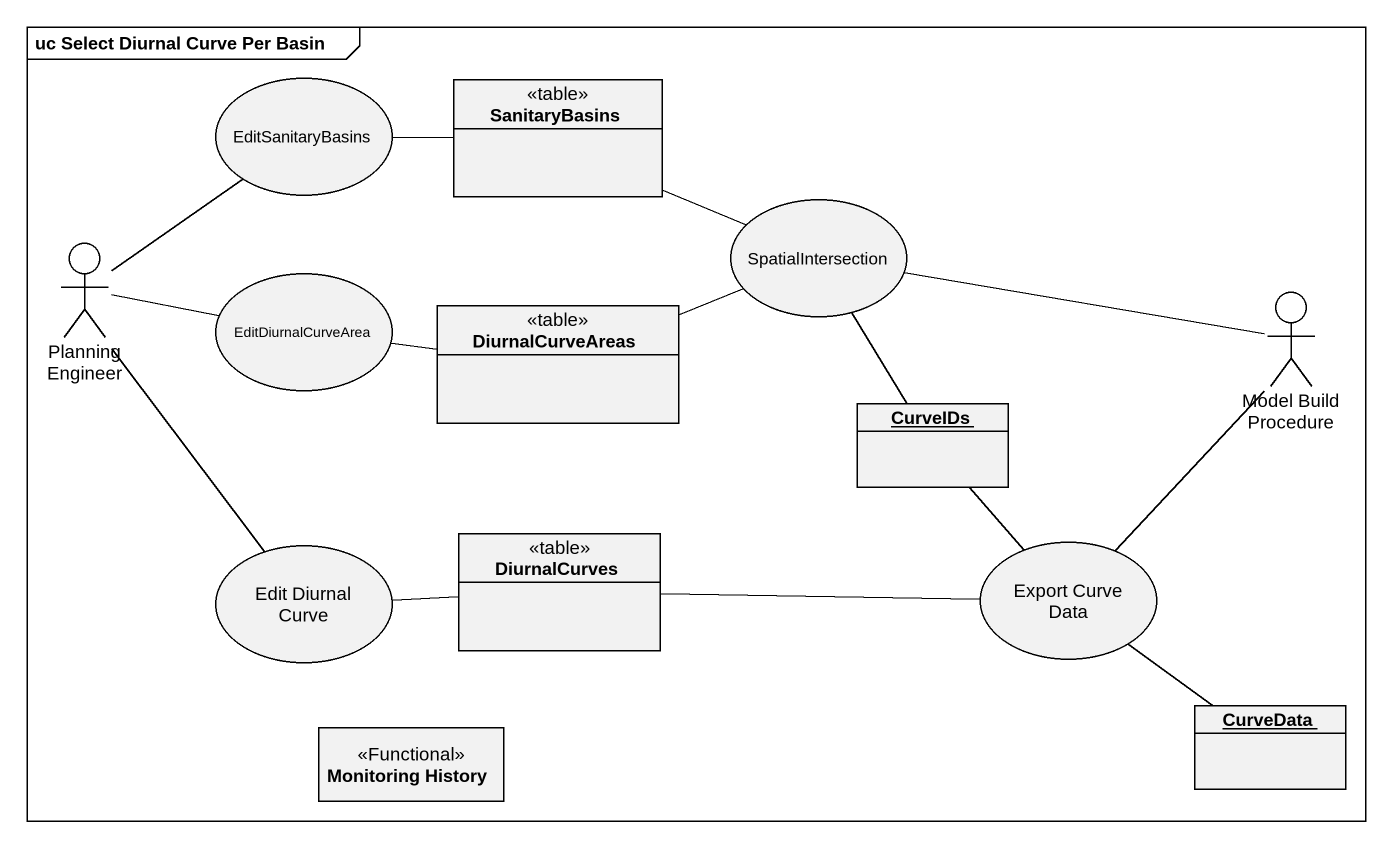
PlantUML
@startuml
mainframe uc Select Diurnal Curve Per Basin
allowmixing
hide circle
hide empty members
usecase EditSanitaryBasins
class SanitaryBasins <<table>>
actor "Planning Engineer" as Planning_Engineer
usecase SpatialIntersection
usecase EditDiurnalCurveArea
class DiurnalCurveAreas <<table>>
actor "Model Build Procedure" as Model_Build_Procedure
object CurveIDs
usecase "Edit Diurnal Curve" as Edit_Diurnal_Curve
class DiurnalCurves <<table>>
usecase "Export Curve Data" as Export_Curve_Data
object CurveData
class "Monitoring History" as Monitoring_History <<Functional>>
EditSanitaryBasins -right- SanitaryBasins
Planning_Engineer -up- EditSanitaryBasins
Planning_Engineer -right- EditDiurnalCurveArea
Planning_Engineer -- Edit_Diurnal_Curve
SpatialIntersection -left- SanitaryBasins
SpatialIntersection -left- DiurnalCurveAreas
SpatialIntersection -- CurveIDs
EditDiurnalCurveArea -right- DiurnalCurveAreas
Model_Build_Procedure -left- SpatialIntersection
Model_Build_Procedure -- Export_Curve_Data
CurveIDs -- Export_Curve_Data
Edit_Diurnal_Curve -right- DiurnalCurves
Export_Curve_Data -left- DiurnalCurves
Export_Curve_Data -- CurveData
@enduml
